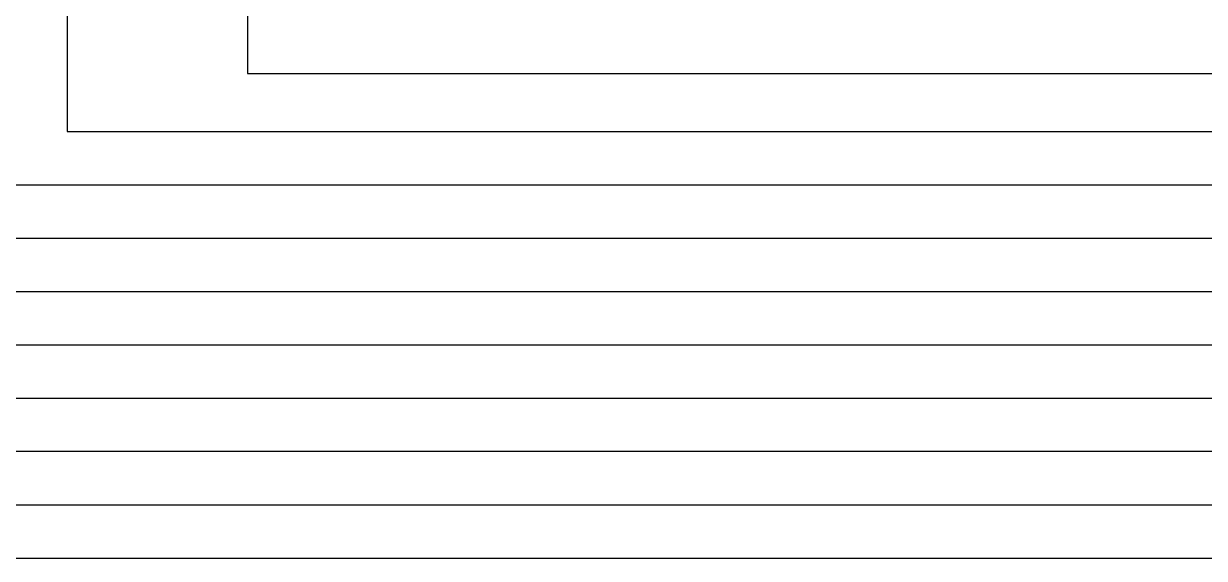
# Model space of a CAD drawing. Header units: millimetres. Extents: x -159 to 71007, y -220 to 29306.
# Drawn here: x 68997.5 to 69218.6, y 27733.7 to 27833.9 of the extents above; entities that cross this region are included whole.
import ezdxf

# ---------------------------------------------------------------- set-up
doc = ezdxf.new("R2010")
doc.units = ezdxf.units.MM

msp = doc.modelspace()

# ---------------------------------------------------------------- linework, layer by layer
for p, q in [((69039.42, 27894.58), (69039.42, 27824.58)), ((69005.64, 27893.73), (69005.64, 27813.73)), ((69039.42, 27824.58), (70626.06, 27824.58)), ((69005.64, 27813.73), (70636.06, 27813.73)), ((68989.72, 27803.73), (70646.06, 27803.73)), ((68957.89, 27793.73), (70656.06, 27793.73)), ((68941.98, 27783.73), (70666.06, 27783.73)), ((68926.06, 27773.73), (70676.06, 27773.73)), ((68911.56, 27763.74), (70686.06, 27763.74)), ((69349.97, 27753.74), (68394.86, 27753.74)), ((69509.42, 27743.74), (68384.86, 27743.74)), ((69668.87, 27733.74), (68374.86, 27733.74))]:
    msp.add_line(p, q)

doc.saveas('drawing.dxf')
